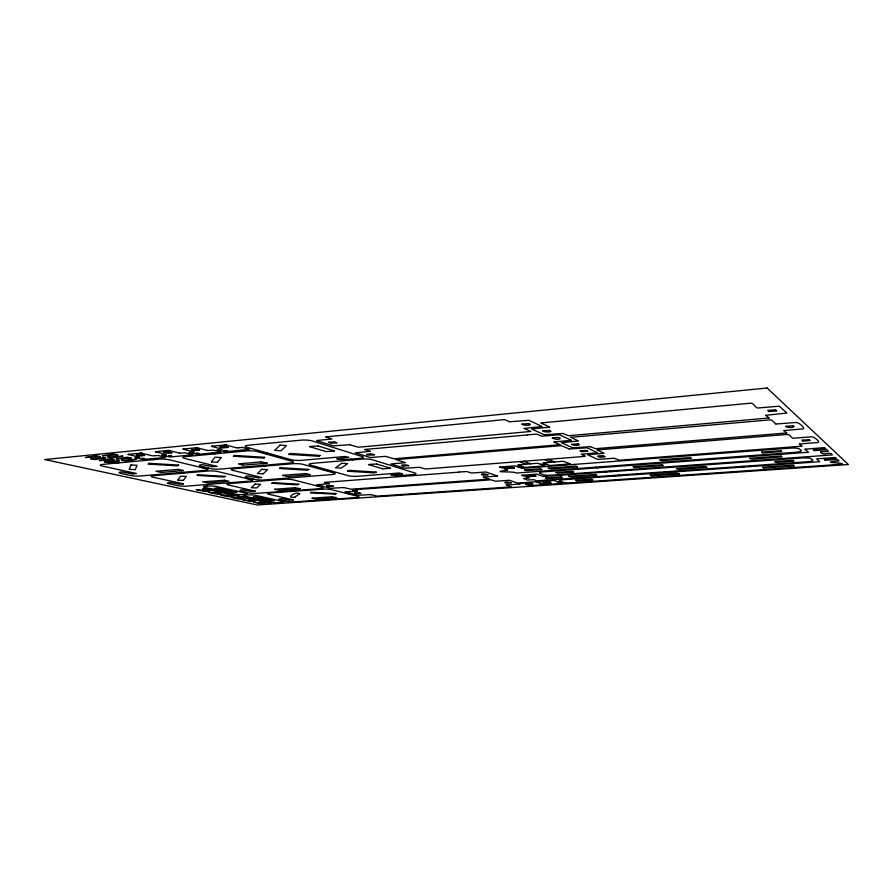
<?xml version="1.0" encoding="UTF-8"?>
<svg xmlns="http://www.w3.org/2000/svg" width="893" height="893" viewBox="0 0 893 893"><rect width="100%" height="100%" fill="white"/><g stroke="black" fill="none" stroke-linecap="round" stroke-linejoin="round"><path stroke-width="1.34" d="M136.439 459.326L125.734 461.034L121.459 460.23L136.45 459.27M171.579 456.122L168.554 455.988M765.636 415.29L786.9 413.068L779.288 406.181L759.206 407.878C755.266 409.485 754.272 402.509 750.41 403.201L541.08 422.947M102.628 455.776L113.456 453.979L117.865 454.928L102.628 455.821M768.94 411.483L767.768 410.434L775.649 409.854M775.626 409.943L776.81 410.959L768.951 411.573M785.918 426.274L793.375 425.727M495.191 420.558L325.856 436.889M521.925 424.063L528.801 423.617M769.04 417.98L568.506 435.728L562.981 433.518M119.182 460.978L108.734 462.641L104.436 461.848M524.146 428.394L542.129 426.508L528.846 420.302L509.479 421.797M775.816 423.941L771.463 419.967L770.235 419.844L570.884 437.291M509.479 421.708L504.712 419.61L495.202 420.469M542.754 430.806L549.485 430.37M793.364 425.827C796.746 427.725 786.298 428.149 785.952 426.374M528.779 423.717C534.594 425.325 523.064 426.006 521.981 424.186M786.633 432.971L595.575 448.688L590.485 446.734M527.428 434.936L364.712 449.469M802.807 440.986L801.903 440.137L808.935 439.68M549.463 430.471C555.033 432.067 543.625 432.614 542.777 430.895M808.946 439.758L809.862 440.506M168.543 455.899L171.59 456.044M571.632 444.279L578.05 443.888M549.563 427.122L531.625 428.997L544.328 434.779L562.992 433.44M196.281 489.543L209.23 491.262M761.64 452.081L780.795 450.708M587.717 451.266L581.544 451.646M208.471 492.188L221.129 493.851M559.922 444.703L393.936 458.79L385.586 456.345L370.361 457.529L355.392 452.829L370.193 451.367M569.209 448.9L561.195 445.652L395.912 459.582L405.109 462.574M295.159 496.91L299.624 493.773M578.028 443.988C582.995 445.462 572.357 445.908 571.665 444.368M571.073 440.383L553.995 441.901M328.635 442.236L334.618 441.923M311.166 492.367L310.418 492.858L335.366 494.142M581.51 451.534L579.937 450.775L586.121 450.418M762.667 452.818L761.696 452.193M799.436 443.988L817.776 442.515C821.292 442.749 813.936 436.219 811.514 436.789L794.547 438.139C791.321 439.568 790.472 433.831 787.28 434.433L597.261 449.938M586.121 450.519L587.728 451.166M691.193 458.355L662.104 460.621L659.737 459.828L689.988 457.562M604.851 456.658C599.527 458.433 592.785 455.151 603.355 455.854M809.839 440.606L802.852 441.086M334.429 451.054L325.867 451.601M238.107 447.817L236.087 447.75M780.783 450.82L781.777 451.545L762.678 452.907M689.965 457.662L691.193 458.254M781.074 456.156L782.045 456.859L751.56 459.181L749.528 458.288L781.085 456.055M191.403 449.603L196.929 449.346M603.344 455.955L604.851 456.557M335.333 494.052L336.148 493.65M316.624 440.517L331.962 438.999L325.867 437.023M279.956 445.105L286.497 445.562L281.105 450.764L274.81 450.396M242.717 499.712L254.583 501.241M805.062 449.168L824.473 447.605L825.768 448.788L813.233 449.782L814.159 450.507M793.185 460.408L794.078 461.089L776.698 462.418L774.8 461.659M211.529 446.266L225.304 444.893L224.5 444.96M824.328 459.471L836.384 458.567L835.201 457.473L816.559 458.89L819.741 461.714L563.84 479.675A6.898 1.094 -0.4 0 0 560 481.126L562.936 482.253A6.865 1.072 -0.4 0 0 571.81 482.789L842.49 464.181C841.53 461.949 818.323 463.3 838.761 460.844M219.979 446.835L224.69 446.388L228.374 447.337M405.042 462.697L390.833 463.992L404.473 468.256L419.688 467.296M793.185 465.32L794.056 465.878M820.622 452.003L828.358 451.266L826.851 449.793L814.148 450.652M253.657 502.078L265.277 503.574M228.351 447.426L223.585 447.851L219.968 446.913M548.246 468.122L575.974 466.157M168.386 453.209L163.598 452.371M220.671 452.193L197.23 454.437L188.992 452.505L194.049 452.048M518.13 464.818L537.776 463.255L544.752 465.766M274.787 450.295L279.967 445.205M264.685 457.383L263.993 457.997M544.73 465.867L524.794 467.407L518.13 464.896M825.132 460.163L824.362 459.56M663.164 465.566L634.376 467.575M634.343 467.474L633.07 466.793L661.914 464.806M309.48 446.511L318.232 445.953M650.204 475.098L677.117 473.156L679.339 473.837M196.159 450.541L191.426 449.692M577.47 466.905L550.914 468.948L548.269 468.222M288.796 454.303L290.616 453.465L320.118 455.43M543.346 462.864L563.405 461.268L570.147 463.824M762.756 467.273L793.196 465.22M774.778 461.558L793.196 460.308M319.214 456.267L288.83 454.425M570.125 463.925L549.764 465.499L543.379 462.965M128.212 454.381L140.759 453.153M136.506 454.905L141.82 454.693M390.554 468.356L382.505 468.836M676.459 468.568L704.577 466.481L706.776 467.218M661.892 464.907L663.175 465.454M139.621 457.249L134.843 457.674L143.315 459.527L165.551 457.406M557.533 473.067L556.071 472.576M487.935 474.797C479.675 476.427 478.76 472.129 487.991 474.685M408.67 465.778L403.256 466.046M679.316 473.937L651.477 475.79M217.546 462.273L211.451 461.938M575.952 466.258L577.481 466.805M651.455 475.69L650.283 475.199M234.089 455.43L264.708 457.283M459.136 472.129L324.483 482.365M163.598 452.282L168.063 451.869L171.869 452.773M763.716 467.91L762.789 467.374M572.301 471.471L573.797 472.084L557.556 473.167M794.033 465.979L763.716 467.999M320.096 455.553L319.236 456.167M514.323 468.077L504.4 468.825L507.592 470.008M166.466 454.693L161.566 455.117L169.927 457.015L192.743 454.838M545.523 477.911L560.994 476.918M706.754 467.318L678.736 469.383L676.492 468.669M171.836 452.874L168.487 453.153M402.218 473.837L390.911 474.976A7.044 1.15 0.9 0 0 400.466 475.545L412.343 474.641A7.077 1.161 0.8 0 0 415.145 473.1L372.459 459.75A7.546 1.306 1.2 0 0 362.078 459.102L312.304 463.355A7.401 1.25 1.5 0 0 310.217 465.03L348.292 475.712A7.01 1.127 1.2 0 0 357.903 476.27L399.026 473.011L402.241 473.736M341.561 463.266L347.511 463.567M592.718 479.965L577.034 480.925M183.032 449.034L196.706 447.717L207.355 450.418M216.82 466.447L211.663 466.682M211.44 461.848L214.945 457.183L221.185 457.551M221.151 457.64L217.568 462.172M260.957 461.904L267.208 463.143M308.855 469.495L307.114 470.198L279.531 468.468L280.29 467.843M526.133 470.522L524.515 469.908L540.477 468.836M562.445 477.588L547.085 478.592M348.616 457.45L336.761 458.79A7.613 1.328 1.4 0 0 347.221 459.449L359.745 458.377A7.657 1.351 1.3 0 0 362.324 456.58L312.293 440.941A8.216 1.54 1.8 0 0 300.852 440.171L248.366 445.227A8.07 1.451 2.2 0 0 246.669 447.214L291.14 459.683A7.602 1.306 1.7 0 0 301.644 460.33L344.932 456.49L348.627 457.35M211.608 466.57L202.231 464.673A7.423 1.206 2.4 0 0 200.981 466.336L209.833 468.49A7.334 1.183 2.3 0 0 220.08 469.093L290.225 463.032A7.512 1.273 1.8 0 0 292.156 461.313L257.34 451.612A7.87 1.384 2.1 0 0 246.301 450.909L185.61 456.602A7.724 1.295 2.6 0 0 184.516 458.388L216.832 466.347M577.034 480.847L575.628 480.367M512.627 467.441L514.346 467.965M507.57 470.109C486.886 472.955 515.797 470.912 515.92 473.078L794.625 452.371A8.305 1.418 -2.4 0 0 801.155 450.44L799.302 448.9A8.361 1.44 -2.4 0 0 789.412 448.163L521.769 468.367M233.497 456.156L234.122 455.542M595.385 474.551L596.803 475.143L571.118 477.029L568.584 476.36M130.914 464.94L137.031 465.275L135.301 469.562M263.971 458.098L233.486 456.256M540.444 468.948L542.062 469.551L526.167 470.633M561.73 483.448L547.867 484.419L543.748 483.068M591.412 479.374L592.785 479.854M521.769 468.267L515.049 465.878L499.477 467.017L502.145 467.999L512.66 467.34M141.373 455.81L139.442 455.698M483.705 480.378L352.724 489.799M535.912 476.203L526.29 476.907L529.225 478.079L523.555 478.536L527.339 480.01L533.634 479.686L536.95 480.836L806.379 461.837A7.981 1.295 -2.3 0 0 812.73 460.074L811.023 458.656A8.026 1.317 -2.3 0 0 801.59 457.986L543.1 476.505M148.595 463.311L178.6 465.052M135.29 469.662L129.34 469.338M347.41 463.69L341.271 468.066L335.478 467.776L341.584 463.367M488.996 479.161L350.971 489.219L343.95 487.6M261.738 469.305L267.599 469.606L263.212 473.748M368.519 464.483L376.723 463.992M497.301 476.047L483.336 477.096M556.015 472.453L572.301 471.381M532.608 483.693L525.597 484.218M162.347 472.386L160.584 472.33M267.174 463.244L242.784 465.153M547.029 478.481L545.545 478.001M347.455 471.113L349.353 470.388L376.232 472.084M263.134 473.859L257.497 473.547M280.257 467.731L308.878 469.394M534.349 475.623L535.923 476.103M560.983 477.007L562.467 477.498M136.16 473.536L133.09 473.77M129.318 469.238L130.947 465.041M568.573 476.259L595.419 474.462M90.706 458.667L105.653 457.819L95.082 459.594L90.74 458.779M543.056 476.393L536.838 474.183L521.735 475.221L524.191 476.136L534.371 475.522M148.294 463.969L148.651 463.422M258.367 477.844L248.154 475.98A6.988 1.094 1.9 0 0 246.624 477.465L254.572 479.407A6.91 1.072 1.9 0 0 264.194 479.954L331.984 474.551A7.077 1.15 1.4 0 0 334.138 473.022L303.017 464.349A7.401 1.239 1.7 0 0 292.714 463.713L234.1 468.758A7.256 1.172 2.1 0 0 232.682 470.354L261.671 477.487M100.396 456.647L85.427 457.529L95.942 455.698L100.44 456.557M131.26 473.636L121.537 471.872A7.244 1.105 2.8 0 0 120.957 473.413L130.255 475.422A7.155 1.083 2.7 0 0 140.313 475.991L205.234 470.377A7.3 1.161 2.4 0 0 206.428 468.792L169.369 459.795A7.657 1.261 2.7 0 0 158.541 459.147L102.617 464.393A7.535 1.183 3 0 0 102.226 466.034L136.183 473.446M531.089 483.158L532.619 483.604M107.863 457.004L123.022 456.133L112.328 457.93L107.919 457.127M261.638 477.576L258.423 477.811M257.485 473.457L261.761 469.405M575.639 480.278L591.4 479.284M376.199 472.185L374.245 472.877L347.489 471.214M519.96 484.006L506.353 484.988M104.414 461.748L119.204 460.9M114.103 459.783L99.268 460.609L109.761 458.857L114.125 459.683M282.556 475.31L306.199 473.58M178.567 465.153L177.383 465.878L148.316 464.081M183.21 470.578L162.381 472.364M316.982 484.732L329.361 483.705M294.88 487.734L300.193 488.683M543.737 482.968L550.892 482.332L539.707 481.461L554.073 480.467L561.809 483.347M197.532 474.73L225.628 476.382L224.243 477.041L197.119 475.433L197.565 474.842M183.467 480.423L177.941 480.155M260.51 484.408L256.592 487.969L251.324 487.723L255.119 484.14M543.446 484.709L529.817 485.658L525.597 484.319M306.21 473.658L310.105 474.629M274.631 489.252L294.846 487.745M329.897 485.636L333.536 486.294L328.791 486.495M186.068 476.583L183.478 480.334M183.422 483.917L179.18 484.173L169.826 482.421A6.82 1.005 2.4 0 0 168.978 483.794L177.372 485.613A6.742 0.982 2.3 0 0 186.816 486.127L249.817 481.104A6.876 1.06 2 0 0 251.29 479.675L218.015 471.604A7.189 1.139 2.3 0 0 207.89 471.013L153.629 475.679A7.077 1.072 2.6 0 0 152.882 477.163L183.445 483.816M177.886 480.043L180.498 476.159L186.09 476.482M300.104 488.784L279.409 490.335L274.653 489.342M217.289 488.147L236.969 492.233L232.504 492.489M298.709 484.274L297.213 484.866L271.639 483.258L273.091 482.655L298.798 484.173M311.099 492.266L336.148 493.572M345.189 491.987L357.245 491.105M326.749 485.87L329.863 485.658M331.749 496.798L336.628 497.658L317.093 499.075M132.945 473.826L131.282 473.725M214.353 488.371L217.245 488.17M312.126 498.171L331.716 496.821M255.13 484.051L260.533 484.319M226.688 494.231C229.121 492.891 244.191 496.385 237.114 496.017L226.733 494.32M232.705 496.452C230.963 497.803 215.012 494.276 222.379 494.677L232.716 496.374M237.772 496.765C240.083 495.436 255.052 498.919 247.863 498.506L237.806 496.854M243.577 498.941C241.914 500.27 226.219 496.787 233.497 497.2L243.588 498.852M250.665 491.373L255.275 491.117M250.676 491.284L242.684 489.81A6.508 0.938 1.9 0 0 241.3 491.094L248.756 492.78A6.441 0.926 1.8 0 0 257.72 493.26L320.498 488.627A6.586 0.982 1.4 0 0 322.418 487.31L293.161 479.831A6.854 1.06 1.7 0 0 283.594 479.284L229.468 483.582A6.731 1.005 2 0 0 228.195 484.944L255.242 491.206M254.583 501.319L250.732 501.52L242.773 499.801M253.366 497.044L257.764 496.888M265.254 503.652L261.459 503.842L253.712 502.167M295.136 497.01C285.012 499.087 294.255 491.228 299.624 493.684M202.756 488.984C205.412 487.611 220.973 491.25 213.684 490.882L202.778 489.085M274.196 500.649L270.11 500.85L253.378 497.133M317.015 499.109L315.553 499.053M209.185 491.351L205.133 491.563L196.304 489.621M293.228 499.935L288.885 500.113M288.841 500.013L281.451 498.674A6.173 0.86 1.6 0 0 279.922 499.834L286.709 501.364A6.117 0.848 1.5 0 0 295.181 501.799L356.039 497.624A6.251 0.904 1.1 0 0 358.115 496.43L331.604 489.654A6.497 0.96 1.3 0 0 322.596 489.163L270.166 493.014A6.374 0.915 1.7 0 0 268.67 494.253L293.25 499.846M221.096 493.941L217.133 494.153L208.516 492.277M310.016 474.752L287.713 476.549L282.612 475.422M183.802 448.922L183.065 449.157M128.938 454.269L128.346 454.515L139.643 457.16M156.007 451.635L168.286 450.452M212.344 446.143L212.076 446.522M141.429 455.765L144.722 455.475L141.842 454.738M196.27 450.485L199.742 450.172L196.962 449.413M238.118 447.806L242.26 447.404L249.337 449.402L224.813 451.78L217.155 449.804L222.301 449.212L211.574 446.377M263.491 453.32L267.241 452.985M266.482 454.157L270.222 453.811M527.45 434.846L536.626 434.11L541.861 436.219L559.286 434.724L571.152 440.26M260.923 461.927L238.331 463.891L242.74 465.063M195.623 447.773L196.784 447.717M167.516 450.507L168.252 450.485M140.145 453.175L140.971 453.119M201.807 467.664L205.211 467.363M205.223 468.49L208.627 468.2M324.293 470.276L327.865 469.975M327.843 471.258L331.403 470.968M247.763 478.815L251.056 478.548M250.844 479.563L254.125 479.295M540.812 464.293L545.712 463.913M516.891 466.38L521.132 466.057M542.118 464.795L546.929 464.427M518.431 466.972L522.561 466.659M459.158 472.04L466.704 471.526L471.616 473.033L485.892 471.984L497.334 475.958M317.026 485.926L320.319 485.68M319.75 486.629L323.032 486.384M483.716 480.3L491.027 479.831L495.582 481.227L509.423 480.267L519.96 483.917M346.261 493.394L349.453 493.17M348.772 494.041L351.965 493.818M518.174 483.292L521.936 483.024M536.325 481.952L540.042 481.695M518.766 483.493L522.528 483.236M537.039 482.22L540.756 481.963M279.431 500.683L282.69 500.46M265.567 501.777L268.503 501.576M557.243 481.606L560.614 481.372M558.359 482.03L561.719 481.796M267.978 502.312L270.903 502.112M282.78 501.442A6.095 0.837 1.6 0 1 281.262 502.558L280.101 502.636A6.095 0.837 1.6 0 1 271.639 502.212L244.481 496.207A6.318 0.893 1.8 0 1 245.787 495.001L246.993 494.912A6.318 0.893 1.8 0 1 255.844 495.381L282.78 501.442L286.028 501.207M541.046 483.682L544.741 483.426M541.884 483.995L545.567 483.738M140.994 453.164L152.614 455.876L158.039 455.463L165.551 457.316M225.382 444.926L226.744 445.105M168.721 450.463L179.404 453.097M141.34 453.142L142.355 453.32M196.851 447.761L197.855 447.918M225.739 444.948L236.053 447.672M168.799 450.474L169.737 450.652M531.112 483.057L521.423 482.834L535.588 481.762L543.536 484.598M274.24 500.571L257.787 496.943M357.256 491.016L352.724 489.9M356.352 493.628L360.928 493.427L359.098 492.925M825.165 460.263L837.388 459.482L838.784 460.766M370.762 494.566L357.814 495.28L345.211 492.076M359.075 492.858L354.443 493.036L356.285 493.539M506.364 485.1L511.589 486.886L377.337 496.151L370.796 494.644M483.314 477.23L489.007 479.072M232.448 492.423L214.387 488.471M110.542 462.362L114.561 463.266M114.092 461.804L118.78 462.875M160.517 472.252L155.862 471.258L178.6 469.394M176.993 472.821L179.694 473.435M181.156 472.453L183.846 473.078M178.645 469.45L183.255 470.488M224.735 480.267L228.865 481.26L208.091 482.957L202.678 481.863L224.701 480.2M326.771 485.971L328.747 486.417M315.519 498.997L312.193 498.261M154.02 458.533L157.123 459.27M139.397 455.642L136.506 454.995M150.582 458.857L153.696 459.594M186.883 455.43L189.93 456.2M184.125 455.687L187.173 456.457M128.737 454.615L128.279 454.492M317.015 484.832L330.6 488.292L343.939 487.522M207.846 453.454L210.848 454.236M211.954 453.064L214.956 453.856M258.557 465.766L261.113 466.436M263.055 465.376L265.589 466.046M155.84 452.003L155.282 451.735L166.5 454.593M237.505 450.652L240.451 451.456M240.898 450.34L243.834 451.144M183.578 449.302L194.06 451.958M220.66 452.104L213.438 450.161L207.399 450.496M325.833 451.501L309.491 446.623M350.525 459.169L352.869 459.884M382.472 468.736L368.552 464.594M355.637 458.734L357.97 459.449M318.232 446.042L334.451 450.954M376.734 464.081L390.565 468.256M192.754 454.749L185.376 452.851L179.493 453.186M331.136 443.028L328.657 442.336M403.234 465.934C397.731 465.063 407.13 464.237 408.693 465.666M334.607 442.013L337.063 442.816L331.169 443.14M349.833 444.781L358.383 447.226L530.866 431.464L524.202 428.506M364.735 449.603L370.193 451.266M419.688 467.385L425.548 468.981L584.815 456.412C587.494 456.055 577.905 453.957 582.437 454.124L597.506 452.74L586.924 447.795L569.221 448.978M324.46 482.477L329.338 483.693M349.833 444.681L333.39 445.864L316.658 440.64M544.417 480.311L546.17 480.97M546.773 480.144L548.514 480.802M519.469 461.569L526.022 464.137M532.875 466.827L534.661 467.53M523.89 461.223L530.397 463.802M537.206 466.492L538.992 467.195M553.995 442.057L559.933 444.614M590.496 446.634L572.692 447.828L561.306 442.66L578.519 440.986L570.884 437.38M544.618 459.582L550.936 462.206M548.391 459.292L554.676 461.915M559.398 464.795L561.117 465.51M563.929 464.449L565.637 465.175M595.575 467.162L597.16 467.865M605.074 471.359L606.593 472.029M614.194 475.389L615.657 476.036M600.263 466.816L601.826 467.519M609.673 471.024L611.18 471.694M618.726 475.076L620.177 475.723M597.283 450.05L604.092 453.264L587.639 454.783L597.763 459.404L614.205 458.232L619.329 460.219L802.16 446.143L799.436 444.078M775.85 424.03L795.886 422.478C798.922 421.909 806.334 429.354 802.896 428.897L783.63 430.549L786.644 432.882M549.597 427.021L541.024 423.059M742.753 466.325L743.869 467.039M750.41 465.789L751.504 466.503M765.658 415.379L769.04 417.913M805.051 449.246L808.556 452.226L543.714 471.817A7.166 1.172 -0.3 0 0 539.874 473.379L543.044 474.596A7.122 1.161 -0.3 0 0 552.309 475.176L832.41 454.905C829.764 450.563 823.134 456.814 820.611 452.081M195.969 453.298L199.039 453.51L196.002 453.276M116.38 458.913L131.427 458.109L127.152 457.194L116.436 458.879M224.132 450.619L227.224 450.775L224.132 450.619M141.842 458.422L144.833 458.656L141.864 458.399M552.332 438.061C560.09 441.778 565.258 435.817 552.332 438.061M530.263 484.843L532.853 484.921L530.286 484.832M548.391 483.593L551.003 483.671L548.425 483.582M227.525 493.405L214.9 491.641L218.941 491.418L227.536 493.349M370.305 453.945C356.687 455.296 384.783 455.609 370.361 453.912M260.812 500.839L248.968 499.287L252.864 498.997L260.823 500.772M511.142 482.834C501.944 484.307 503.529 480.389 511.142 482.756M259.885 501.587L269.496 503.239C276.495 503.741 261.136 500.214 259.941 501.576M767.098 388.009L44.65 459.549L257.363 504.991L848.35 464.527L767.098 388.009M207.187 486.038L205.948 486.127A6.653 0.971 2.1 0 0 204.865 487.455L234.625 494.03A6.396 0.915 1.9 0 0 243.555 494.499L244.749 494.409A6.407 0.915 1.9 0 0 246.077 493.182L216.564 486.54A6.664 0.971 2.1 0 0 207.187 486.038"/></g></svg>
